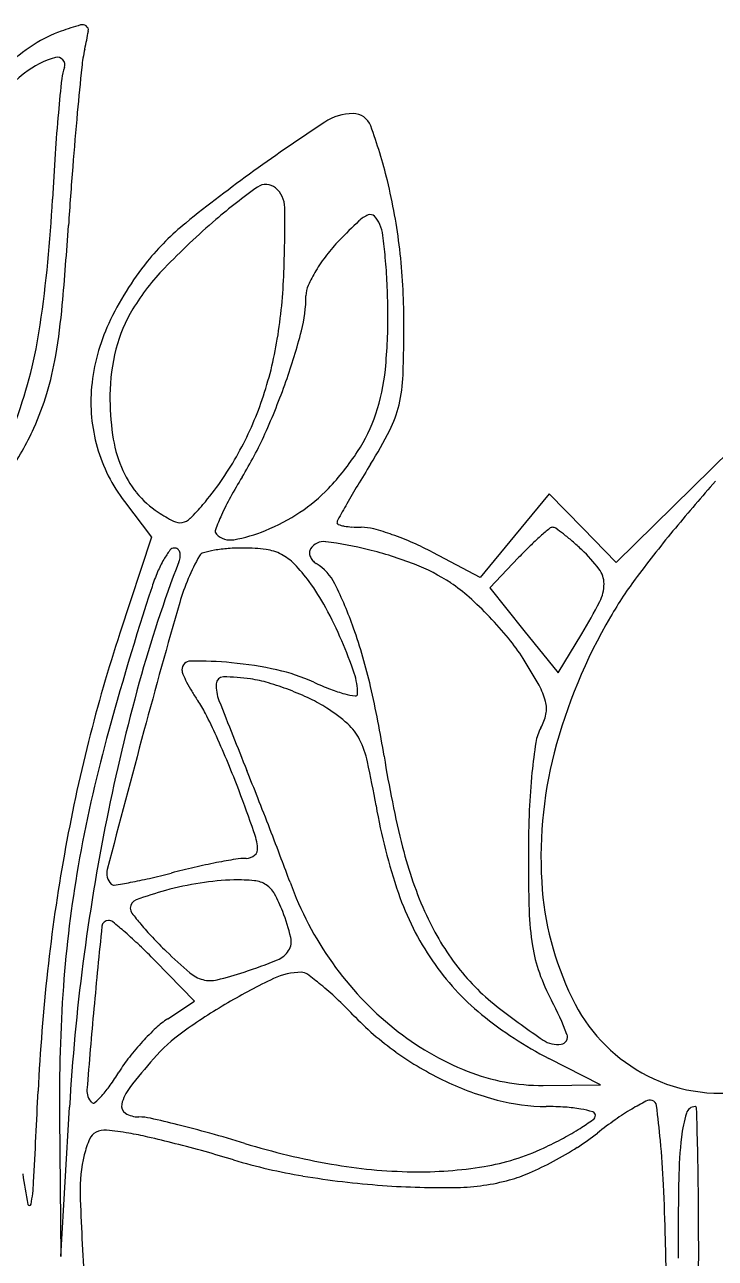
# Model space of a CAD drawing. Header units: millimetres. Extents: x 56222 to 3066687, y -650199 to -121287.
# Drawn here: x 141924.33 to 141928.42, y -185311.99 to -185304.69 of the extents above; entities that cross this region are included whole.
import ezdxf

# ---------------------------------------------------------------- set-up
doc = ezdxf.new("R2010")
doc.units = ezdxf.units.MM
doc.header["$MEASUREMENT"] = 0
doc.layers.add('$TD_AUDIT_GENERATED_(A0BDF17)', color=32, linetype='Continuous', lineweight=30)

msp = doc.modelspace()

# ---------------------------------------------------------------- linework, layer by layer
at = {"layer": '$TD_AUDIT_GENERATED_(A0BDF17)', "linetype": 'Continuous', "lineweight": 25, "ltscale": 2}
for p, q in [((141928.5088, -185307.2093, 0.5173), (141928.1691, -185307.5431, 0.5173)), ((141927.4322, -185307.4706, 0.5173), (141927.2276, -185307.7184, 0.5173)), ((141927.6308, -185307.6737, 0.5173), (141927.4322, -185307.4706, 0.5173)), ((141924.9167, -185307.5161, 0.5173), (141925.0773, -185307.7266, 0.5173)), ((141928.1691, -185307.5431, 0.5173), (141927.8294, -185307.8769, 0.5173)), ((141927.8294, -185307.8769, 0.5173), (141927.6308, -185307.6737, 0.5173)), ((141925.0773, -185307.7266, 0.5173), (141924.8898, -185308.2943, 0.5173)), ((141927.2276, -185307.7184, 0.5173), (141927.023, -185307.9662, 0.5173)), ((141927.023, -185307.9662, 0.5173), (141926.743, -185307.8173, 0.5173)), ((141927.251, -185307.8471, 0.5173), (141927.0797, -185308.0259, 0.5173)), ((141927.0797, -185308.0259, 0.5173), (141927.2824, -185308.2781, 0.5173)), ((141927.2824, -185308.2781, 0.5173), (141927.4851, -185308.5303, 0.5173)), ((141927.4851, -185308.5303, 0.5173), (141927.6255, -185308.2983, 0.5173)), ((141925.3316, -185310.4724, 0.5173), (141925.0982, -185310.2334, 0.5173)), ((141925.1729, -185310.5764, 0.5173), (141925.3316, -185310.4724, 0.5173)), ((141927.736, -185310.9681, 0.5173), (141927.43, -185310.8112, 0.5173)), ((141927.3966, -185310.9709, 0.5173), (141927.736, -185310.9681, 0.5173)), ((141924.5404, -185311.9838, 0.5173), (141924.591, -185311.099, 0.5173)), ((141924.5314, -185311.1539, 0.5173), (141924.5404, -185311.9838, 0.5173)), ((141928.1375, -185312.6896, 0.5173), (141928.1204, -185311.8826, 0.5173))]:
    msp.add_line(p, q, dxfattribs=at)
for centre, radius, start, end in [((141925.427, -185307.2748, 0.5173), 2.6919, 106.64319, 109.21865), ((141924.6671, -185304.7329, 0.5173), 0.0389, 53.20814, 106.64316), ((141924.6716, -185304.7269, 0.5173), 0.0313, 350.46807, 53.2081), ((141924.7793, -185305.4168, 0.5173), 0.7243, 109.21865, 123.36349), ((141922.9268, -185304.4339, 0.5173), 1.8006, 347.02899, 350.46808), ((141925.3343, -185306.2598, 0.5173), 1.7335, 123.36347, 130.73238), ((141925.5499, -185305.0381, 0.5173), 0.8912, 167.02903, 174.05771), ((141924.6444, -185305.3848, 0.5173), 0.5148, 105.42851, 128.31082), ((141924.5192, -185304.9312, 0.5173), 0.0442, 339.00638, 105.42847), ((141925.7268, -185306.7548, 0.5173), 2.2608, 128.31091, 137.469), ((141924.8024, -185305.0399, 0.5173), 0.2591, 159.00641, 173.93853), ((141948.1231, -185307.3877, 0.5173), 23.5863, 174.0577, 174.7127), ((141937.56, -185306.3945, 0.5173), 13.0884, 173.93868, 174.83043), ((141934.9783, -185306.161, 0.5173), 10.4962, 174.83047, 176.1588), ((141946.4908, -185307.2366, 0.5173), 21.947, 174.71268, 175.55286), ((141926.2704, -185305.5242, 0.5173), 0.3043, 89.99996, 123.47117), ((141926.2704, -185305.3311, 0.5173), 0.1112, 20.18367, 90.00001), ((141933.2934, -185316.1464, 0.5173), 13.0383, 123.47118, 125.70931), ((141923.5347, -185306.3368, 0.5173), 3.0259, 13.77299, 20.18363), ((141940.3902, -185306.5243, 0.5173), 15.9202, 176.15878, 177.13097), ((141954.9252, -185307.8926, 0.5173), 30.4069, 175.55289, 176.21087), ((141930.8095, -185312.6909, 0.5173), 8.7826, 125.70939, 129.02338), ((141927.5672, -185308.3011, 0.5173), 3.2356, 125.13153, 130.67874), ((141925.7551, -185305.7257, 0.5173), 0.0866, 50.02828, 125.13158), ((141925.7116, -185305.7777, 0.5173), 0.1543, 0.57859, 50.02833), ((141923.2634, -185306.4033, 0.5173), 3.3052, 6.60761, 13.77298), ((141916.6408, -185305.3341, 0.5173), 7.859, 351.68265, 357.13091), ((141917.7106, -185305.8585, 0.5173), 8.1558, 357.71264, 0.57865), ((141904.0106, -185304.5206, 0.5173), 20.6192, 354.90368, 356.21093), ((141926.2493, -185307.0642, 0.5173), 1.5401, 129.0234, 141.04219), ((141928.4899, -185309.3746, 0.5173), 4.6511, 130.67867, 135.84518), ((141929.4082, -185309.091, 0.5173), 4.4832, 133.80716, 135.89496), ((141926.4227, -185305.9785, 0.5173), 0.1704, 111.49565, 133.80715), ((141926.3731, -185305.8525, 0.5173), 0.0349, 45.12882, 111.49557), ((141926.2978, -185305.9281, 0.5173), 0.1416, 21.55926, 45.12889), ((141926.171, -185305.9782, 0.5173), 0.278, 7.5767, 21.55921), ((141923.2131, -185306.3716, 0.5173), 3.2619, 5.27539, 7.57677), ((141926.9418, -185306.7005, 0.5173), 1.0485, 135.89495, 142.19956), ((141922.7877, -185306.4584, 0.5173), 3.7841, 0.1338, 6.60765), ((141926.4251, -185307.2064, 0.5173), 1.7662, 141.04214, 155.10821), ((141926.8762, -185306.6496, 0.5173), 0.9654, 142.19955, 148.90674), ((141922.9236, -185306.3983, 0.5173), 3.5527, 2.77417, 5.27537), ((141926.1202, -185307.0738, 0.5173), 1.3481, 135.8451, 148.83525), ((141926.7296, -185306.5612, 0.5173), 0.7942, 148.90674, 155.91298), ((141922.8677, -185306.0645, 0.5173), 2.9945, 350.11441, 357.71271), ((141926.1414, -185306.2982, 0.5173), 0.1499, 155.91297, 179.99996), ((141922.1679, -185306.435, 0.5173), 4.3093, 0.61005, 2.77416), ((141925.1701, -185306.2982, 0.5173), 0.8214, 345.30162, 0.00003), ((141920.8009, -185306.018, 0.5173), 3.7623, 350.29704, 354.90369), ((141925.7312, -185306.8385, 0.5173), 0.8936, 148.83521, 165.45936), ((141923.2887, -185306.423, 0.5173), 3.1883, 354.3923, 0.61011), ((141921.6389, -185306.0648, 0.5173), 2.8077, 339.93979, 351.6827), ((141925.8615, -185306.9449, 0.5173), 1.1449, 155.1082, 174.57209), ((141918.4707, -185306.4684, 0.5173), 8.1011, 357.88948, 0.1338), ((141922.3058, -185305.5469, 0.5173), 3.7826, 340.56878, 345.30165), ((141925.9428, -185306.8934, 0.5173), 1.1122, 165.45933, 179.56832), ((141923.665, -185306.2034, 0.5173), 2.1852, 340.49192, 350.11447), ((141922.6268, -185306.3302, 0.5173), 1.9099, 343.39152, 350.29701), ((141925.2752, -185306.6181, 0.5173), 1.1923, 341.43556, 354.39235), ((141922.1356, -185305.4868, 0.5173), 3.9631, 335.74216, 340.56873), ((141925.6385, -185306.7326, 0.5173), 0.9285, 346.84199, 357.88945), ((141922.9504, -185306.4267, 0.5173), 1.5721, 335.40103, 343.39146), ((141925.6819, -185306.9278, 0.5173), 0.9644, 174.57212, 196.03858), ((141926.4403, -185306.8972, 0.5173), 1.6097, 179.56835, 188.0161), ((141923.8709, -185306.2764, 0.5173), 1.9667, 330.31192, 340.49196), ((141925.8977, -185306.7932, 0.5173), 0.6623, 332.9673, 346.84203), ((141925.4868, -185306.6891, 0.5173), 0.9691, 326.76905, 341.43551), ((141922.7616, -185306.3402, 0.5173), 1.7799, 325.53186, 335.40103), ((141925.6312, -185307.0111, 0.5173), 0.7926, 188.0161, 202.36778), ((141923.687, -185306.1859, 0.5173), 2.2615, 328.39572, 335.74219), ((141924.0491, -185305.85, 0.5173), 2.7376, 328.13346, 332.96736), ((141925.6918, -185306.925, 0.5173), 0.9748, 196.03855, 217.33416), ((141923.9336, -185306.3121, 0.5173), 1.8946, 319.84252, 330.31188), ((141925.0085, -185306.3758, 0.5173), 1.5409, 316.40694, 326.76904), ((141925.4525, -185307.0846, 0.5173), 0.5994, 202.36779, 219.18525), ((141935.3079, -185312.8489, 0.5173), 10.5193, 148.1335, 148.92899), ((141927.9314, -185308.7975, 0.5173), 2.722, 148.39572, 151.28878), ((141931.4224, -185310.5077, 0.5173), 5.983, 148.92901, 150.14275), ((141939.5488, -185317.1537, 0.5173), 14.8035, 138.76568, 140.1733), ((141925.4258, -185307.1064, 0.5173), 0.565, 219.18527, 236.76618), ((141926.8504, -185308.2054, 0.5173), 1.4895, 151.2888, 155.83222), ((141925.4182, -185306.7658, 0.5173), 0.9753, 303.4596, 316.40703), ((141924.4418, -185306.7409, 0.5173), 1.2297, 314.68265, 319.84253), ((141937.521, -185314.0084, 0.5173), 13.015, 150.14284, 150.62023), ((141925.6716, -185306.7313, 0.5173), 1.0135, 236.76612, 242.68391), ((141925.2447, -185307.5579, 0.5173), 0.083, 242.68387, 279.63355), ((141925.2436, -185307.5516, 0.5173), 0.0894, 279.63348, 314.68257), ((141926.9421, -185308.2466, 0.5173), 1.5901, 155.83221, 159.22318), ((141925.3057, -185306.5957, 0.5173), 1.1792, 292.23046, 303.45969), ((141926.2128, -185307.6418, 0.5173), 0.0377, 150.62028, 179.99998), ((141925.4791, -185307.6915, 0.5173), 0.0253, 159.22313, 225.00005), ((141925.5439, -185307.6267, 0.5173), 0.1169, 225.00005, 280.25742), ((141925.3982, -185306.822, 0.5173), 0.9346, 280.25745, 292.23053), ((141926.186, -185307.6418, 0.5173), 0.0108, 180.00009, 253.22501), ((141926.2758, -185307.3436, 0.5173), 0.3223, 253.22498, 259.55157), ((141926.2926, -185307.2526, 0.5173), 0.4149, 259.55155, 266.02402), ((141926.319, -185306.8727, 0.5173), 0.7956, 266.02403, 269.99995), ((141926.319, -185307.9537, 0.5173), 0.2853, 74.99914, 89.99994), ((141926.0002, -185309.1434, 0.5173), 1.5171, 70.64771, 74.99914), ((141925.9218, -185309.3666, 0.5173), 1.7536, 66.35264, 70.64771), ((141928.9145, -185309.4519, 0.5173), 2.3127, 129.79822, 131.53929), ((141927.4528, -185307.6974, 0.5173), 0.029, 90.00002, 129.79817), ((141927.4528, -185307.6999, 0.5173), 0.0315, 54.64179, 89.99998), ((141926.6804, -185308.7884, 0.5173), 1.3662, 52.29675, 54.6419), ((141926.7769, -185308.6636, 0.5173), 1.2085, 49.07767, 52.29679), ((141933.4484, -185312.0662, 0.5173), 6.8601, 140.17331, 143.23364), ((141926.0963, -185307.8437, 0.5173), 0.091, 82.5157, 148.2825), ((141925.798, -185310.1146, 0.5173), 2.3814, 76.32001, 82.51562), ((141925.9342, -185309.3384, 0.5173), 1.7228, 62.00015, 66.35273), ((141929.3494, -185309.8576, 0.5173), 2.9061, 134.32626, 136.22706), ((141928.5371, -185309.0259, 0.5173), 1.7435, 131.53928, 134.32624), ((141926.3209, -185309.1895, 0.5173), 1.9045, 46.78821, 49.07768), ((141925.6028, -185308.1203, 0.5173), 0.5234, 142.81878, 149.94294), ((141925.2126, -185307.8243, 0.5173), 0.0335, 90.00001, 142.81894), ((141925.2126, -185307.8225, 0.5173), 0.0317, 52.47375, 89.99992), ((141925.2101, -185307.8256, 0.5173), 0.0357, 18.11177, 52.47373), ((141925.1191, -185307.8257, 0.5173), 0.1284, 339.00635, 353.26717), ((141926.4846, -185308.4733, 0.5173), 1.2918, 150.4738, 163.84725), ((141925.1859, -185307.8335, 0.5173), 0.0611, 353.26706, 18.11174), ((141925.3936, -185307.8554, 0.5173), 0.038, 105.19544, 150.47373), ((141925.5718, -185308.5115, 0.5173), 0.7179, 99.86053, 105.19541), ((141925.5913, -185308.6236, 0.5173), 0.8317, 94.11747, 99.86051), ((141925.6247, -185309.0874, 0.5173), 1.2966, 89.99993, 94.11745), ((141925.6247, -185308.7495, 0.5173), 0.9587, 82.1867, 89.99996), ((141925.7168, -185308.0785, 0.5173), 0.2814, 62.72269, 82.18658), ((141925.7115, -185308.0886, 0.5173), 0.2928, 43.74904, 62.72273), ((141926.0734, -185307.8189, 0.5173), 0.0609, 178.2611, 201.24142), ((141926.0552, -185307.8184, 0.5173), 0.0427, 148.28254, 178.26125), ((141926.0885, -185307.8131, 0.5173), 0.0771, 201.2415, 221.3869), ((141925.8493, -185309.9037, 0.5173), 2.1642, 68.75853, 76.31997), ((141927.0034, -185308.4631, 0.5173), 0.9078, 37.14773, 46.78813), ((141932.4813, -185310.6508, 0.5173), 7.7572, 159.00635, 164.55539), ((141925.7348, -185308.1967, 0.5173), 0.6759, 149.94306, 156.97677), ((141925.1389, -185308.6368, 0.5173), 1.0856, 36.59008, 43.74904), ((141926.1038, -185307.7996, 0.5173), 0.0975, 221.38688, 238.28253), ((141925.8956, -185308.1365, 0.5173), 0.2985, 26.46112, 58.28247), ((141926.222, -185308.9447, 0.5173), 1.1354, 56.50461, 68.75857), ((141927.6101, -185308.0034, 0.5173), 0.1467, 0.06653, 37.14772), ((141926.1339, -185308.3663, 0.5173), 1.1095, 156.97674, 161.82897), ((141924.9966, -185308.7425, 0.5173), 1.2628, 28.2837, 36.59001), ((141924.1008, -185309.0298, 0.5173), 2.3034, 19.40078, 26.46105), ((141926.3119, -185308.809, 0.5173), 0.9726, 48.39129, 56.50465), ((141927.5272, -185308.0035, 0.5173), 0.2296, 332.91362, 0.06644), ((141930.0005, -185309.49, 0.5173), 2.5561, 143.23365, 149.62803), ((141942.2855, -185313.6676, 0.5173), 18.1089, 161.82901, 164.79608), ((141964.7904, -185319.568, 0.5173), 41.1719, 163.84719, 164.94313), ((141923.8643, -185309.3517, 0.5173), 2.5487, 23.37168, 28.2837), ((141925.5585, -185309.6573, 0.5173), 2.1071, 43.83986, 48.3913), ((141925.0238, -185306.7233, 0.5173), 3.0413, 328.81053, 332.91361), ((141925.5209, -185309.6934, 0.5173), 2.1593, 39.31684, 43.83986), ((141930.5327, -185309.8019, 0.5173), 3.1729, 149.62807, 165.41075), ((141933.5767, -185311.1626, 0.5173), 9.1481, 161.72716, 165.91364), ((141923.2141, -185309.3421, 0.5173), 3.2435, 13.0295, 19.40075), ((141923.8681, -185309.3501, 0.5173), 2.5444, 18.76324, 23.37172), ((141926.2474, -185309.0984, 0.5173), 1.2202, 32.3821, 39.31689), ((141925.3092, -185308.5117, 0.5173), 0.0522, 90.40695, 180.00004), ((141925.3232, -185308.5117, 0.5173), 0.0662, 179.9999, 203.37245), ((141925.3259, -185310.8691, 0.5173), 2.4097, 84.64302, 90.4069), ((141925.3475, -185310.6389, 0.5173), 2.1785, 77.47743, 84.64303), ((141925.5798, -185309.5929, 0.5173), 1.107, 65.58593, 77.47741), ((141924.3536, -185310.2994, 0.5173), 3.4627, 29.34463, 32.38205), ((141936.2331, -185311.6874, 0.5173), 11.6496, 164.5554, 168.6468), ((141925.9496, -185308.241, 0.5173), 0.7486, 203.37257, 207.32329), ((141926.0365, -185308.1961, 0.5173), 0.8465, 207.32324, 211.50125), ((141925.5021, -185308.596, 0.5173), 0.0424, 89.87176, 177.61724), ((141925.4997, -185309.6797, 0.5173), 1.126, 81.62199, 89.87177), ((141925.5499, -185309.3388, 0.5173), 0.7815, 73.66225, 81.62202), ((141926.7959, -185306.914, 0.5173), 1.835, 245.58587, 248.96493), ((141925.9175, -185308.6539, 0.5173), 0.3801, 359.99997, 18.76332), ((141926.2263, -185308.0798, 0.5173), 1.0691, 211.50132, 215.00846), ((141925.7019, -185308.6044, 0.5173), 0.2423, 177.61731, 201.40687), ((141925.3078, -185310.1645, 0.5173), 1.6419, 69.09407, 73.66223), ((141925.2974, -185310.1917, 0.5173), 1.671, 64.5465, 69.09404), ((141926.4309, -185307.8629, 0.5173), 0.8183, 248.96496, 255.14499), ((141926.3591, -185308.1336, 0.5173), 0.5382, 255.14509, 261.87632), ((141926.2849, -185308.6539, 0.5173), 0.0127, 261.87634, 359.99999), ((141920.5758, -185309.9526, 0.5173), 5.9515, 8.98481, 13.02948), ((141927.0269, -185308.7965, 0.5173), 0.396, 14.37021, 29.34455), ((141924.8554, -185309.04, 0.5173), 0.6047, 26.55035, 35.00841), ((141963.2118, -185293.8992, 0.5173), 40.5317, 201.40684, 202.03687), ((141925.6207, -185309.5125, 0.5173), 0.9188, 57.43075, 64.54644), ((141927.2425, -185308.7412, 0.5173), 0.1734, 348.89832, 14.37021), ((141921.4739, -185310.7297, 0.5173), 4.3849, 24.58877, 26.5503), ((141925.5985, -185309.5472, 0.5173), 0.96, 48.18643, 57.43079), ((141927.1485, -185308.7228, 0.5173), 0.2692, 330.5773, 348.89826), ((142049.6649, -185342.4003, 0.5173), 129.0639, 164.943147, 165.319695), ((141926.0314, -185309.0634, 0.5173), 0.3108, 26.76022, 48.18647), ((141927.6056, -185308.9806, 0.5173), 0.2556, 150.57721, 171.07483), ((141934.3043, -185311.3452, 0.5173), 9.8984, 165.91365, 169.8598), ((141932.898, -185311.1164, 0.5173), 8.3809, 164.79613, 170.07489), ((141920.9765, -185310.9573, 0.5173), 4.9318, 22.57451, 24.58875), ((141925.8108, -185309.1746, 0.5173), 0.5579, 12.28879, 26.76032), ((141930.5326, -185309.4403, 0.5173), 3.2185, 171.07482, 174.28524), ((141932.6347, -185308.046, 0.5173), 6.2572, 188.98472, 194.01906), ((141929.8265, -185309.6181, 0.5173), 2.4432, 165.41075, 184.60908), ((141920.7696, -185311.0433, 0.5173), 5.1559, 20.62628, 22.57452), ((141920.5731, -185310.3155, 0.5173), 5.9184, 9.73053, 12.28879), ((141908.0151, -185316.2414, 0.5173), 19.0153, 21.51085, 22.03682), ((141931.1656, -185309.5036, 0.5173), 3.8546, 174.28526, 177.60864), ((141912.8948, -185314.0073, 0.5173), 13.57, 19.53649, 20.62625), ((141896.8799, -185320.6301, 0.5173), 30.9841, 21.14592, 21.51078), ((141929.6597, -185308.7574, 0.5173), 3.3008, 189.73045, 199.0073), ((141933.6978, -185309.6094, 0.5173), 6.3891, 177.60858, 179.88475), ((141937.1065, -185311.8627, 0.5173), 12.5404, 168.64682, 172.60419), ((141898.2676, -185320.0933, 0.5173), 29.4962, 20.77785, 21.14592), ((141925.2926, -185309.6082, 0.5173), 0.4149, 5.99903, 19.53647), ((141934.7527, -185311.4254, 0.5173), 10.3539, 169.85982, 173.71752), ((141925.637, -185309.5488, 0.5173), 0.0783, 270.00003, 310.22049), ((141925.655, -185309.5701, 0.5173), 0.0505, 310.22059, 5.99915), ((141928.8078, -185309.0014, 0.5173), 2.3129, 194.01908, 204.60027), ((141938.0278, -185309.6181, 0.5173), 10.7191, 179.88469, 181.70574), ((141931.6143, -185310.8918, 0.5173), 7.0776, 170.07491, 175.89124), ((141926.4253, -185314.4614, 0.5173), 4.9046, 102.90544, 104.54178), ((141926.2778, -185313.8177, 0.5173), 4.2442, 101.08153, 102.90533), ((141926.206, -185313.4512, 0.5173), 3.8707, 99.37849, 101.08152), ((141925.637, -185310.006, 0.5173), 0.3789, 89.99994, 99.3786), ((141915.3707, -185313.604, 0.5173), 11.2034, 20.01972, 20.77786), ((141924.9022, -185309.7152, 0.5173), 0.0908, 165.31967, 225.00004), ((141924.4737, -185307.1749, 0.5173), 2.6377, 280.43237, 282.93426), ((141923.998, -185305.1039, 0.5173), 4.7626, 282.93433, 284.5418), ((141925.6046, -185311.3104, 0.5173), 1.5558, 91.46328, 98.85851), ((141925.5902, -185310.7448, 0.5173), 0.9901, 84.44417, 91.46323), ((141924.853, -185309.7644, 0.5173), 0.0213, 224.99995, 279.20668), ((141924.1361, -185305.3415, 0.5173), 4.5019, 279.20671, 280.43237), ((141925.7139, -185311.8453, 0.5173), 2.1026, 105.29007, 110.25775), ((141925.6537, -185311.625, 0.5173), 1.8742, 98.85857, 105.29005), ((141925.6708, -185309.9156, 0.5173), 0.1569, 57.06705, 84.44425), ((141925.6758, -185309.908, 0.5173), 0.1479, 28.57308, 57.06705), ((141927.7931, -185309.0778, 0.5173), 2.0178, 200.01966, 215.37666), ((141929.151, -185309.6725, 0.5173), 1.7655, 184.60907, 207.58395), ((141925.0044, -185309.9229, 0.5173), 0.0535, 110.25769, 179.99998), ((141925.0696, -185310.2381, 0.5173), 0.8381, 20.67947, 28.57309), ((141928.1275, -185309.2852, 0.5173), 1.6803, 199.00729, 214.38231), ((141924.9968, -185309.9229, 0.5173), 0.0459, 180.00003, 217.41197), ((141926.4614, -185308.8026, 0.5173), 1.8898, 217.41202, 219.9822), ((141924.5971, -185310.4165, 0.5173), 1.3432, 13.80134, 20.67935), ((141928.1179, -185309.3174, 0.5173), 1.554, 204.60031, 217.87988), ((141928.9589, -185309.8882, 0.5173), 1.6462, 181.70571, 188.97342), ((141972.0448, -185314.8787, 0.5173), 47.51, 174.14141, 174.73087), ((141924.8215, -185310.0331, 0.5173), 0.0387, 90.00006, 174.14145), ((141924.8215, -185310.0361, 0.5173), 0.0417, 51.03967, 89.99995), ((141923.0094, -185312.2771, 0.5173), 2.9238, 49.17781, 51.03965), ((141926.3236, -185308.9182, 0.5173), 1.71, 219.98214, 223.4414), ((141923.4272, -185311.7935, 0.5173), 2.2846, 46.29756, 49.17778), ((141927.0459, -185308.2341, 0.5173), 2.7048, 223.44146, 225.89501), ((141925.8055, -185310.1196, 0.5173), 0.0988, 327.48254, 13.80127), ((141922.4017, -185312.8666, 0.5173), 3.7689, 44.31801, 46.29764), ((141927.384, -185307.8854, 0.5173), 3.1905, 225.89498, 229.28481), ((141925.769, -185310.0963, 0.5173), 0.1421, 291.89659, 327.48253), ((141928.2037, -185310.0074, 0.5173), 0.8816, 188.97339, 199.71627), ((141936.4457, -185311.7769, 0.5173), 11.874, 172.60414, 176.72693), ((141924.5915, -185307.1668, 0.5173), 3.2995, 288.26438, 291.89663), ((141927.7186, -185309.1307, 0.5173), 1.9265, 215.37668, 231.27637), ((141927.9864, -185309.3817, 0.5173), 1.5094, 214.38235, 230.75342), ((141935.8065, -185311.5414, 0.5173), 11.414, 173.71749, 177.30322), ((141925.432, -185310.1536, 0.5173), 0.198, 229.28482, 255.0247), ((141924.9747, -185308.3278, 0.5173), 2.0768, 283.66463, 288.2644), ((141927.3422, -185313.5831, 0.5173), 3.5924, 115.43853, 120.32329), ((141925.9674, -185310.6929, 0.5173), 0.3919, 90.53454, 115.43856), ((141925.9643, -185310.3623, 0.5173), 0.0613, 53.73641, 90.53447), ((141924.9185, -185311.7879, 0.5173), 1.8293, 50.58143, 53.73639), ((141927.957, -185309.4425, 0.5173), 1.3501, 217.87985, 232.63623), ((141928.5271, -185309.8915, 0.5173), 1.2251, 199.71621, 208.11087), ((141933.8556, -185311.0528, 0.5173), 9.3247, 175.89125, 180.62138), ((141925.425, -185310.1798, 0.5173), 0.1709, 255.0247, 283.66466), ((141924.9379, -185311.7643, 0.5173), 1.7988, 46.65978, 50.58141), ((141927.2292, -185313.3901, 0.5173), 3.3687, 120.32327, 125.72801), ((141924.2751, -185312.4667, 0.5173), 2.7645, 43.81781, 46.65977), ((141925.9294, -185311.2792, 0.5173), 1.72, 20.77863, 28.11091), ((141961.5854, -185313.914, 0.5173), 37.0062, 174.73092, 175.47783), ((141927.5848, -185309.2908, 0.5173), 1.8225, 223.81778, 234.42116), ((141928.4592, -185308.8029, 0.5173), 2.2567, 230.75347, 242.86483), ((141930.8241, -185305.6876, 0.5173), 6.0746, 232.63621, 235.64086), ((141928.4646, -185310.0311, 0.5173), 0.9911, 207.584, 242.97105), ((141926.0536, -185311.658, 0.5173), 1.3994, 132.7984, 137.45728), ((141925.4656, -185311.0231, 0.5173), 0.534, 123.23388, 132.79832), ((141925.8685, -185311.4983, 0.5173), 1.0384, 125.72797, 138.71652), ((141927.5776, -185309.3066, 0.5173), 1.7011, 231.27636, 248.2454), ((141927.4811, -185310.5774, 0.5173), 0.1512, 235.64085, 278.62052), ((141927.4973, -185310.6843, 0.5173), 0.0431, 278.62049, 20.77866), ((141926.123, -185311.7217, 0.5173), 1.4936, 137.4573, 142.04242), ((141927.6405, -185309.213, 0.5173), 1.9182, 234.42119, 244.62524), ((141925.7259, -185311.412, 0.5173), 0.99, 142.04245, 148.28248), ((141927.7784, -185313.1752, 0.5173), 3.58, 138.71652, 142.25002), ((141923.6465, -185310.1268, 0.5173), 1.4545, 324.55901, 328.28245), ((141927.3867, -185309.785, 0.5173), 1.1859, 248.24531, 270.48121), ((141928.4435, -185310.0724, 0.5173), 0.9447, 242.97107, 282.72341), ((141924.7899, -185311.0038, 0.5173), 0.0958, 175.47791, 225.00002), ((141924.2649, -185310.567, 0.5173), 0.6955, 318.09324, 324.55907), ((141925.1588, -185311.1469, 0.5173), 0.2669, 142.25002, 165.83892), ((141927.5713, -185309.3589, 0.5173), 1.7567, 244.62526, 255.26637), ((141793.1863, -185304.8236, 0.5173), 131.3643, 357.067602, 357.303202), ((141924.4139, -185310.7007, 0.5173), 0.4953, 311.40714, 318.09327), ((141927.417, -185309.9455, 0.5173), 1.1501, 255.26637, 269.88216), ((141928.6775, -185312.3839, 0.5173), 1.4808, 117.00262, 120.68962), ((141928.0292, -185311.1118, 0.5173), 0.0531, 75.97878, 117.00265), ((141928.0336, -185311.0944, 0.5173), 0.0351, 6.92149, 75.97871), ((141924.7322, -185311.0616, 0.5173), 0.0141, 225.00002, 311.40715), ((141924.9472, -185311.0935, 0.5173), 0.0487, 165.83883, 238.66648), ((141925.0013, -185311.0046, 0.5173), 0.1528, 238.66642, 270.00005), ((141927.4112, -185312.7946, 0.5173), 1.699, 86.12051, 89.88221), ((141927.4663, -185311.9811, 0.5173), 0.8836, 79.985, 86.1206), ((141927.4954, -185311.8168, 0.5173), 0.7168, 74.21318, 79.98509), ((141927.6847, -185311.147, 0.5173), 0.0207, 359.99997, 74.21316), ((141928.6943, -185312.4124, 0.5173), 1.5139, 120.68966, 125.12816), ((141920.0603, -185312.0623, 0.5173), 8.0669, 5.43927, 6.92161), ((141929.0072, -185311.3663, 0.5173), 0.7967, 163.12349, 173.51692), ((141928.2971, -185311.1509, 0.5173), 0.0547, 90.00001, 163.12348), ((141928.2971, -185311.1045, 0.5173), 0.00834, 1.49139, 89.9998), ((141818.9691, -185313.9514, 0.5173), 109.3735, 1.363946, 1.491601), ((141925.0013, -185311.472, 0.5173), 0.3146, 77.28327, 89.99995), ((141923.457, -185318.3152, 0.5173), 7.3299, 75.98877, 77.28318), ((141923.522, -185318.0548, 0.5173), 7.0615, 74.38243, 75.98875), ((141926.7569, -185309.8708, 0.5173), 1.6033, 302.37313, 305.672), ((141927.673, -185311.147, 0.5173), 0.0325, 305.67204, 0.00005), ((141929.1828, -185313.1067, 0.5173), 2.3628, 125.12816, 128.30787), ((141925.3009, -185311.5381, 0.5173), 0.6419, 157.07004, 165.91075), ((141924.7829, -185311.3189, 0.5173), 0.0794, 115.89002, 157.0701), ((141924.7996, -185311.3533, 0.5173), 0.1176, 84.66438, 115.89003), ((141924.6462, -185312.9957, 0.5173), 1.7672, 80.34504, 84.6644), ((141924.6229, -185313.133, 0.5173), 1.9064, 76.89948, 80.34499), ((141923.2158, -185319.1791, 0.5173), 8.114, 75.72445, 76.89946), ((141922.817, -185320.577, 0.5173), 9.6803, 73.11445, 74.38251), ((141926.302, -185308.9992, 0.5173), 2.5862, 295.09725, 298.00612), ((141926.8105, -185309.9553, 0.5173), 1.5032, 298.00612, 302.37313), ((141926.8488, -185310.1521, 0.5173), 1.4025, 302.32689, 308.3079), ((141930.8274, -185311.5731, 0.5173), 2.6286, 173.51698, 179.00258), ((141922.9905, -185320.0645, 0.5173), 9.0277, 74.55741, 75.7244), ((141926.8991, -185307.1287, 0.5173), 4.3738, 253.11451, 260.02962), ((141926.8277, -185310.1217, 0.5173), 1.3467, 279.35677, 295.09725), ((141926.4162, -185309.4685, 0.5173), 2.2114, 298.07484, 302.32684), ((141922.712, -185311.8099, 0.5173), 5.4032, 2.66956, 5.43933), ((141909.7235, -185311.7905, 0.5173), 18.5933, 0.51136, 1.36392), ((141925.4869, -185311.5847, 0.5173), 0.8336, 165.91072, 181.93311), ((141923.3971, -185318.5928, 0.5173), 7.5008, 73.21649, 74.55742), ((141926.5056, -185308.286, 0.5173), 3.2644, 253.21644, 260.62083), ((141926.4712, -185309.5717, 0.5173), 2.0945, 293.76689, 298.0748), ((141927.375, -185311.0721, 0.5173), 3.0899, 187.84971, 191.24458), ((141926.8205, -185306.3799, 0.5173), 5.1964, 260.62085, 265.84761), ((141926.6678, -185308.4447, 0.5173), 3.0376, 260.02967, 269.11751), ((141926.6578, -185309.0907, 0.5173), 2.3916, 269.11753, 279.3568), ((141926.9792, -185310.7252, 0.5173), 0.8341, 285.1985, 293.76688), ((141923.3872, -185311.4931, 0.5173), 0.9927, 349.47291, 357.06755), ((141926.7957, -185306.7208, 0.5173), 4.8546, 265.84761, 271.07803), ((141926.863, -185310.2977, 0.5173), 1.2771, 271.07803, 285.19844), ((141915.3549, -185312.1529, 0.5173), 12.7683, 1.21292, 2.66959), ((141954.9994, -185311.994, 0.5173), 26.8043, 179.00261, 180.00001), ((141941.4524, -185311.0459, 0.5173), 16.8082, 181.93313, 183.73676), ((141891.4948, -185311.9532, 0.5173), 36.8227, 0.00001, 0.51131), ((141924.3538, -185311.6727, 0.5173), 0.00952, 191.24457, 349.47276), ((141911.7582, -185311.9532, 0.5173), 16.5593, 358.7608, 359.99998)]:
    msp.add_arc(centre, radius, start, end, dxfattribs=at)

doc.saveas('drawing.dxf')
